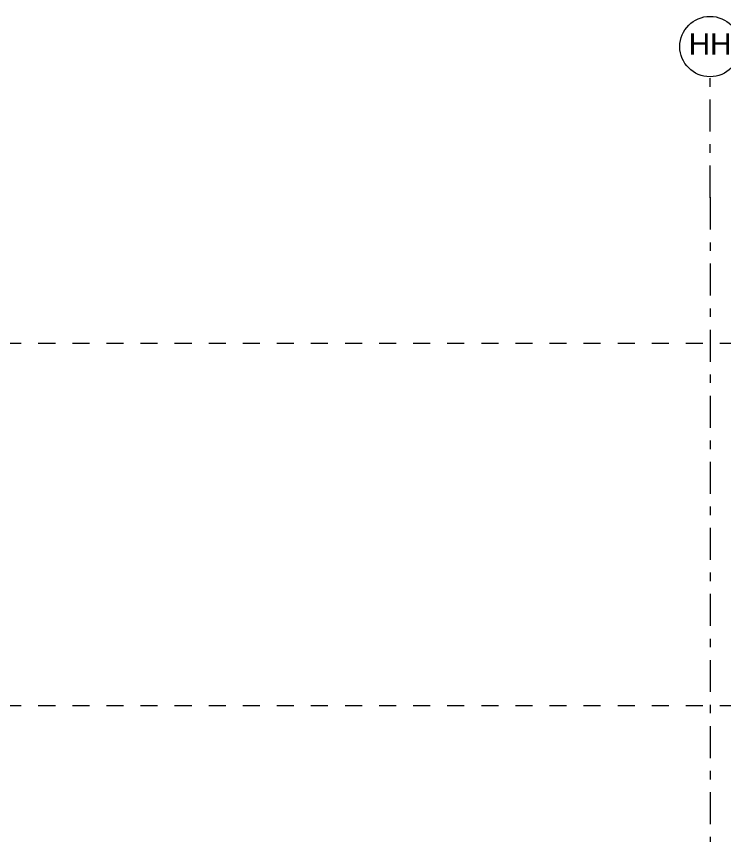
# Model space of a CAD drawing. Header units: millimetres. Extents: x -46868 to 156519, y -87156 to 18123.
# Drawn here: x 137369 to 143234, y -67533 to -60751 of the extents above; entities that cross this region are included whole.
import ezdxf
from ezdxf.enums import TextEntityAlignment as Align

# ---------------------------------------------------------------- set-up
doc = ezdxf.new("R2010")
doc.units = ezdxf.units.MM
doc.header["$MEASUREMENT"] = 0
doc.linetypes.add('Dashed', pattern=[2822.222233, 1411.111116, -1411.111116])
doc.linetypes.add('Double Dashed', pattern=[546.805537, 264.583325, -105.833328, 70.555556, -105.833328])
doc.layers.add('0_Pen_No__105', color=7, linetype='Continuous', lineweight=15, true_color=0xa6a6a6)
doc.layers.add('New_A-15-MG_Structural_Grid_Phase_2_Pen_No__222', color=7, linetype='Continuous', lineweight=13, true_color=0x65af33)
doc.layers.add('New_A-15-MG_Structural_Grid_Phase_2', color=7, linetype='Continuous')
doc.styles.add('GENERATED_STYLE_1', font='')
doc.styles.get('GENERATED_STYLE_1').set_extended_font_data('Swis721 BT')

# ---------------------------------------------------------------- blocks, each defined once
blk = doc.blocks.new('Standard grid marker[3]_1', base_point=(143112.9, -61251.4))
at = {"layer": 'New_A-15-MG_Structural_Grid_Phase_2_Pen_No__222', "linetype": 'Double Dashed'}
for q in [(143112.9, -61251.4), (143112.9, -85656)]:
    blk.add_line((143112.9, -62251.4), q, dxfattribs=at)
at = {"layer": 'New_A-15-MG_Structural_Grid_Phase_2_Pen_No__222', "linetype": 'Continuous'}
blk.add_circle((143112.9, -61001.4), 250, dxfattribs=at)
at = {"layer": 'New_A-15-MG_Structural_Grid_Phase_2_Pen_No__222', "linetype": 'Double Dashed'}
blk.add_point((143112.9, -62251.4), dxfattribs=at)
blk.add_point((143112.9, -62251.4), dxfattribs=at)
at = {"layer": 'New_A-15-MG_Structural_Grid_Phase_2_Pen_No__222', "style": 'GENERATED_STYLE_1'}
for tag, p in [('AC_MarkerText_1_0', (143112.9, -60979.7)), ('AC_MarkerText_1_1', (143112.9, -86884.3))]:
    blk.add_attdef(tag, text='', height=175, rotation=360, dxfattribs=at).set_placement(p, align=Align.MIDDLE_CENTER)
blk = doc.blocks.new('S-21 Building Section_STORY_MARKER', base_point=(84174.4, -82656))
at = {"layer": '0_Pen_No__105', "linetype": 'Dashed', "ltscale": 0.1}
for p, q in [((120335, -63456), (144760.3, -63456)), ((120335, -66456), (144760.3, -66456))]:
    blk.add_line(p, q, dxfattribs=at)

msp = doc.modelspace()

# ---------------------------------------------------------------- block references
at = {"layer": 'New_A-15-MG_Structural_Grid_Phase_2', "color": 8, "linetype": 'Continuous', "lineweight": 15}
ref = msp.add_blockref('Standard grid marker[3]_1', (143112.9, -61251.4), dxfattribs=at)
ref.add_attrib('AC_MarkerText_1', 'HH', dxfattribs={"layer": 'New_A-15-MG_Structural_Grid_Phase_2_Pen_No__222', "color": 85, "true_color": 0x65af33, "height": 175, "rotation": 360, "style": 'GENERATED_STYLE_1'}).set_placement((143112.9, -60979.7), align=Align.MIDDLE_CENTER)

# ---------------------------------------------------------------- next in the draw order: block references
at = {"linetype": 'Continuous', "lineweight": 0}
msp.add_blockref('S-21 Building Section_STORY_MARKER', (84174.4, -82656), dxfattribs=at)

doc.saveas('drawing.dxf')
